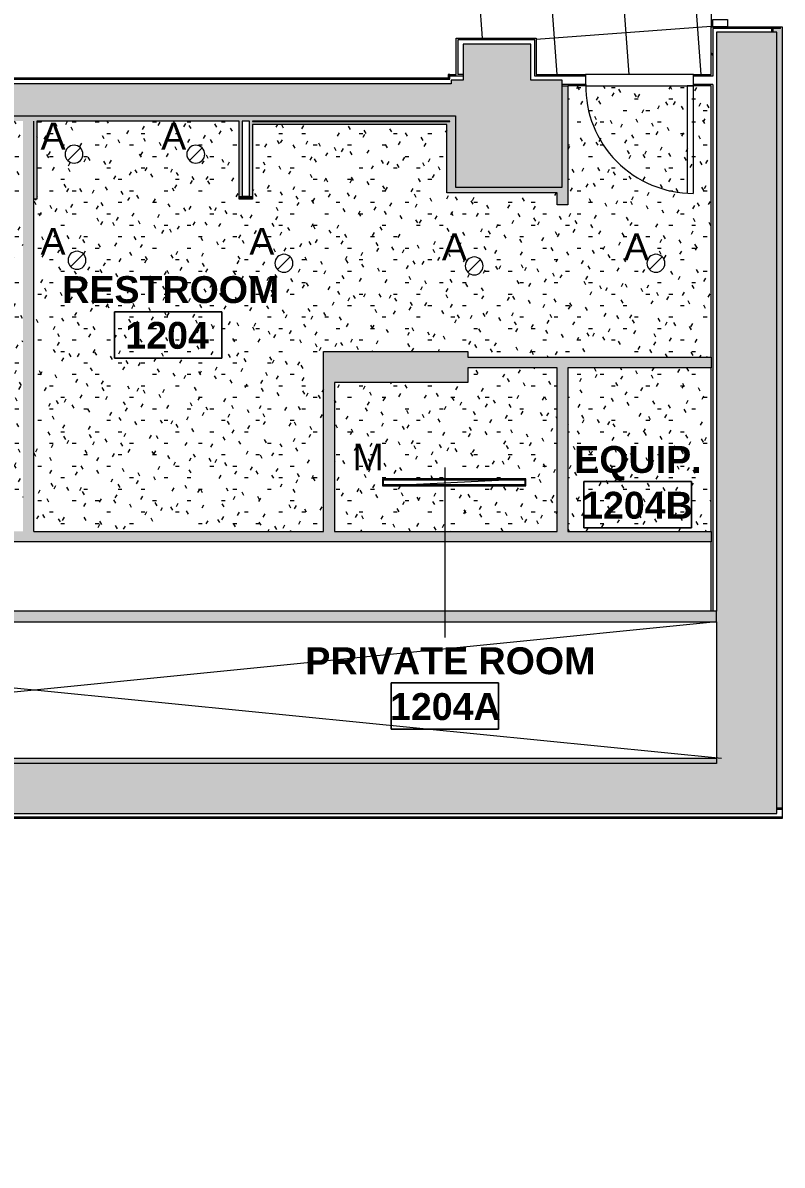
# Model space of a CAD drawing. Header units: inches. Extents: x -329 to 986, y -79 to 1436.
# Drawn here: x 732.3 to 986.4, y 457.2 to 839.6 of the extents above; entities that cross this region are included whole.
import ezdxf

# ---------------------------------------------------------------- set-up
doc = ezdxf.new("R2010")
doc.units = ezdxf.units.IN
doc.header["$LTSCALE"] = 48
doc.header["$MEASUREMENT"] = 0
for name, color, linetype, lineweight in [('A-AREA-IDEN', 1, 'Continuous', 9), ('A-CLNG', 214, 'Continuous', 13), ('A-CLNG-PATT', 214, 'Continuous', 13), ('A-DETL-GENF', 247, 'Continuous', 9), ('A-DETL-THIN', 8, 'Continuous', 9), ('A-DOOR', 8, 'Continuous', 13), ('A-GLAZ-CWMG', 8, 'Continuous', 9), ('A-WALL', 8, 'Continuous', 13), ('A-WALL-PATT', 8, 'Continuous', 13), ('E-LITE-EQPM', 4, 'Continuous', 9), ('E-LITE-EQPM-IDEN', 4, 'Continuous', 9), ('I-WALL', 8, 'Continuous', 13)]:
    doc.layers.add(name, color=color, linetype=linetype, lineweight=lineweight)
doc.styles.add('Arial', font='arial.ttf', dxfattribs={"height": 9})
doc.styles.add('Swis721 Lt BT_B', font='', dxfattribs={"height": 9})
doc.styles.get('Swis721 Lt BT_B').set_extended_font_data('Swis721 Lt BT', bold=True)
pattern_1 = [(0, (0, 0), (30.72, 7.68), [1.267, -21.773, 1.267, -21.773, -122.88]), (0, (0, 0), (30.72, 7.68), [-46.08, 1.267, -44.813, 1.267, -21.773, -53.76]), (0, (0, 0), (30.72, 7.68), [-115.2, 1.267, -14.093, 1.267, -37.133]), (120, (11.52, 3.84), (-22.011075, 22.7643), [1.267, -21.773, 1.267, -21.773, -122.88]), (120, (11.52, 3.84), (-22.011075, 22.7643), [-46.08, 1.267, -44.813, 1.267, -21.773, -53.76]), (120, (11.52, 3.84), (-22.011075, 22.7643), [-115.2, 1.267, -14.093, 1.267, -37.133]), (240, (15.36, 19.2), (-8.708925, -30.4443), [1.267, -21.773, 1.267, -21.773, -122.88]), (240, (15.36, 19.2), (-8.708925, -30.4443), [-46.08, 1.267, -44.813, 1.267, -21.773, -53.76]), (240, (15.36, 19.2), (-8.708925, -30.4443), [-115.2, 1.267, -14.093, 1.267, -37.133])]
pattern_2 = [(0, (0, 0), (15.36, 3.84), [1.267, -10.253, 1.267, -10.253, -61.44]), (0, (0, 0), (15.36, 3.84), [-23.04, 1.267, -21.773, 1.267, -10.253, -26.88]), (0, (0, 0), (15.36, 3.84), [-57.6, 1.267, -6.413, 1.267, -17.933]), (120, (5.76, 1.92), (-11.005538, 11.38215), [1.267, -10.253, 1.267, -10.253, -61.44]), (120, (5.76, 1.92), (-11.005538, 11.38215), [-23.04, 1.267, -21.773, 1.267, -10.253, -26.88]), (120, (5.76, 1.92), (-11.005538, 11.38215), [-57.6, 1.267, -6.413, 1.267, -17.933]), (240, (7.68, 9.6), (-4.354462, -15.22215), [1.267, -10.253, 1.267, -10.253, -61.44]), (240, (7.68, 9.6), (-4.354462, -15.22215), [-23.04, 1.267, -21.773, 1.267, -10.253, -26.88]), (240, (7.68, 9.6), (-4.354462, -15.22215), [-57.6, 1.267, -6.413, 1.267, -17.933])]

# ---------------------------------------------------------------- blocks, each defined once
blk = doc.blocks.new('08 Type A - Single-Flush - 36_ x 84_-8326712-Level 12  RCP')
at = {"layer": 'A-DETL-GENF'}
for p, q in [((16, -1.87), (16, -37.82)), ((18, -1.87), (16, -1.87)), ((18, -1.87), (18, -37.87))]:
    blk.add_line(p, q, dxfattribs=at)
blk.add_arc((18, -1.87), 36, 179.2042, 270, dxfattribs=at)
blk = doc.blocks.new('Rectangular Mullion - 2_5_ x 5_ rectangular-8466817-Level 12  RCP')
at = {"layer": 'A-GLAZ-CWMG'}
for p, q in [((0, 2.5), (-2.5, 2.5)), ((-2.5, 2.5), (-2.5, -2.5)), ((0, -2.5), (0, 2.5)), ((-2.5, -2.5), (0, -2.5))]:
    blk.add_line(p, q, dxfattribs=at)
blk = doc.blocks.new('L-Recessed Circular - Downlight - 6_-8160810-Level 12  RCP')
at = {"layer": 'E-LITE-EQPM'}
for q in [(-2.12, -2.12), (2.12, 2.12)]:
    blk.add_line((0, 0), q, dxfattribs=at)
for start, end in [(360, 180), (180, 360)]:
    blk.add_arc((0, 0), 3, start, end, dxfattribs=at)
blk = doc.blocks.new('Recessed_Cooper_NeoRay_Straight_Narrow_22DR1 - Recessed_Cooper_NeoRay_Straight_Narrow_22DR-8140042-Level 12  RCP')
at = {"layer": 'E-LITE-EQPM'}
for p, q in [((1.19, 24), (-1.19, -24)), ((-1.19, -24), (-1.19, 24)), ((-1.19, 24), (1.19, 24)), ((-1.19, 23.75), (-0.84, 23.75)), ((-1.19, 23.75), (-1.19, -23.75)), ((-0.84, 23.75), (0.84, 23.75)), ((-0.84, 23.75), (-0.84, -23.75)), ((-0.84, -23.75), (-0.84, 23.75)), ((0.84, -23.75), (0.84, 23.75)), ((0.84, 23.75), (1.19, 23.75)), ((0.84, 23.75), (0.84, -23.75)), ((1.19, 24), (1.19, -24)), ((1.19, 23.75), (1.19, -23.75)), ((-0.84, -23.75), (-1.19, -23.75)), ((1.19, -24), (-1.19, -24)), ((0.84, -23.75), (-0.84, -23.75)), ((1.19, -23.75), (0.84, -23.75))]:
    blk.add_line(p, q, dxfattribs=at)
blk = doc.blocks.new('Room Tag - Room Name and Number-3379422-Level 12  RCP')
at = {"layer": 'A-AREA-IDEN'}
for p, q in [((-0.1881, -0.1636), (-0.1881, -0.0018)), ((-0.1881, -0.0018), (0.1869, -0.0018)), ((0.1869, -0.0018), (-0.1881, -0.0018)), ((-0.1881, -0.0018), (-0.1881, -0.1636)), ((0.1869, -0.0018), (0.1869, -0.1636)), ((0.1869, -0.1636), (0.1869, -0.0018)), ((0.1869, -0.1636), (-0.1881, -0.1636)), ((-0.1881, -0.1636), (0.1869, -0.1636))]:
    blk.add_line(p, q, dxfattribs=at)

msp = doc.modelspace()

# ---------------------------------------------------------------- hatches: boundary and pattern name
at = {"layer": 'A-CLNG-PATT'}
h = msp.add_hatch(dxfattribs=at)
h.set_pattern_fill('FP1_19', color=256, style=0, pattern_type=2)
h.set_pattern_definition(pattern_2)
h.paths.add_polyline_path([(735.89, 669.35), (832.89, 669.35), (832.89, 729.6), (881.14, 729.6), (881.14, 727.65), (962.64, 727.65), (962.64, 818.48), (914.64, 818.48), (914.64, 778.66), (911.14, 778.66), (911.14, 782.73), (874.14, 782.73), (874.14, 805.6), (809.14, 805.6), (809.14, 780.6), (804.64, 780.6), (804.64, 806.68), (736.89, 806.65), (736.89, 780.6), (735.89, 780.6), (735.89, 671.97)], flags=0)
h.paths.add_polyline_path([(883.33, 755.21), (882.55, 755.32), (881.83, 755.62), (881.21, 756.09), (880.73, 756.71), (880.43, 757.44), (880.33, 758.21), (880.43, 758.99), (880.73, 759.71), (881.21, 760.34), (881.83, 760.81), (882.55, 761.11), (883.33, 761.21), (884.1, 761.11), (884.83, 760.81), (885.45, 760.34), (885.93, 759.71), (886.23, 758.99), (886.33, 758.21), (886.23, 757.44), (885.93, 756.71), (885.45, 756.09), (884.83, 755.62), (884.1, 755.32)], flags=0)
h.paths.add_polyline_path([(944.14, 756.1), (943.36, 756.2), (942.64, 756.5), (942.02, 756.98), (941.54, 757.6), (941.24, 758.33), (941.14, 759.1), (941.24, 759.88), (941.54, 760.6), (942.02, 761.22), (942.64, 761.7), (943.36, 762), (944.14, 762.1), (944.92, 762), (945.64, 761.7), (946.26, 761.22), (946.74, 760.6), (947.04, 759.88), (947.14, 759.1), (947.04, 758.33), (946.74, 757.6), (946.26, 756.98), (945.64, 756.5), (944.92, 756.2)], flags=0)
h.paths.add_polyline_path([(819.64, 756.1), (818.86, 756.2), (818.14, 756.5), (817.52, 756.98), (817.04, 757.6), (816.74, 758.33), (816.64, 759.1), (816.74, 759.88), (817.04, 760.6), (817.52, 761.22), (818.14, 761.7), (818.86, 762), (819.64, 762.1), (820.42, 762), (821.14, 761.7), (821.76, 761.22), (822.24, 760.6), (822.54, 759.88), (822.64, 759.1), (822.54, 758.33), (822.24, 757.6), (821.76, 756.98), (821.14, 756.5), (820.42, 756.2)], flags=0)
h.paths.add_polyline_path([(750.39, 757.1), (749.61, 757.2), (748.89, 757.5), (748.27, 757.98), (747.79, 758.6), (747.49, 759.33), (747.39, 760.1), (747.49, 760.88), (747.79, 761.6), (748.27, 762.22), (748.89, 762.7), (749.61, 763), (750.39, 763.1), (751.17, 763), (751.89, 762.7), (752.51, 762.22), (752.99, 761.6), (753.29, 760.88), (753.39, 760.1), (753.29, 759.33), (752.99, 758.6), (752.51, 757.98), (751.89, 757.5), (751.17, 757.2)], flags=0)
h.paths.add_polyline_path([(790.14, 792.61), (789.36, 792.71), (788.64, 793.01), (788.02, 793.49), (787.54, 794.11), (787.24, 794.83), (787.14, 795.61), (787.24, 796.39), (787.54, 797.11), (788.02, 797.73), (788.64, 798.21), (789.36, 798.51), (790.14, 798.61), (790.92, 798.51), (791.64, 798.21), (792.26, 797.73), (792.74, 797.11), (793.04, 796.39), (793.14, 795.61), (793.04, 794.83), (792.74, 794.11), (792.26, 793.49), (791.64, 793.01), (790.92, 792.71)], flags=0)
h.paths.add_polyline_path([(749.39, 792.61), (748.61, 792.71), (747.89, 793.01), (747.27, 793.49), (746.79, 794.11), (746.49, 794.83), (746.39, 795.61), (746.49, 796.39), (746.79, 797.11), (747.27, 797.73), (747.89, 798.21), (748.61, 798.51), (749.39, 798.61), (750.17, 798.51), (750.89, 798.21), (751.51, 797.73), (751.99, 797.11), (752.29, 796.39), (752.39, 795.61), (752.29, 794.83), (751.99, 794.11), (751.51, 793.49), (750.89, 793.01), (750.17, 792.71)], flags=0)
h = msp.add_hatch(dxfattribs=at)
h.set_pattern_fill('FP1_19', color=256, style=0, pattern_type=2)
h.set_pattern_definition(pattern_2)
h.paths.add_polyline_path([(632.64, 669.35), (732.27, 669.35), (732.27, 780.6), (731.27, 780.6), (731.27, 806.68), (665.02, 806.68), (665.02, 781.1), (660.52, 781.1), (660.52, 806.68), (595.64, 806.68), (595.64, 769.85), (589.64, 769.85), (589.64, 782.73), (559.64, 782.73), (559.64, 775.85), (556.14, 775.85), (556.14, 817.36), (508.14, 817.36), (508.14, 727.6), (559.64, 727.6), (559.64, 722.79), (589.64, 722.79), (589.64, 729.6), (632.64, 729.6), (632.64, 670.95)], flags=0)
h.paths.add_polyline_path([(714.77, 757.1), (713.99, 757.2), (713.27, 757.5), (712.64, 757.98), (712.17, 758.6), (711.87, 759.33), (711.77, 760.1), (711.87, 760.88), (712.17, 761.6), (712.64, 762.22), (713.27, 762.7), (713.99, 763), (714.77, 763.1), (715.54, 763), (716.27, 762.7), (716.89, 762.22), (717.36, 761.6), (717.66, 760.88), (717.77, 760.1), (717.66, 759.33), (717.36, 758.6), (716.89, 757.98), (716.27, 757.5), (715.54, 757.2)], flags=0)
h.paths.add_polyline_path([(651.02, 757.1), (650.24, 757.2), (649.52, 757.5), (648.89, 757.98), (648.42, 758.6), (648.12, 759.33), (648.02, 760.1), (648.12, 760.88), (648.42, 761.6), (648.89, 762.22), (649.52, 762.7), (650.24, 763), (651.02, 763.1), (651.79, 763), (652.52, 762.7), (653.14, 762.22), (653.61, 761.6), (653.91, 760.88), (654.02, 760.1), (653.91, 759.33), (653.61, 758.6), (653.14, 757.98), (652.52, 757.5), (651.79, 757.2)], flags=0)
h.paths.add_polyline_path([(592.64, 757.1), (591.86, 757.2), (591.14, 757.5), (590.52, 757.98), (590.04, 758.6), (589.74, 759.33), (589.64, 760.1), (589.74, 760.88), (590.04, 761.6), (590.52, 762.22), (591.14, 762.7), (591.86, 763), (592.64, 763.1), (593.42, 763), (594.14, 762.7), (594.76, 762.22), (595.24, 761.6), (595.54, 760.88), (595.64, 760.1), (595.54, 759.33), (595.24, 758.6), (594.76, 757.98), (594.14, 757.5), (593.42, 757.2)], flags=0)
h.paths.add_polyline_path([(525.39, 757.21), (524.61, 757.32), (523.89, 757.62), (523.27, 758.09), (522.79, 758.71), (522.49, 759.44), (522.39, 760.21), (522.49, 760.99), (522.79, 761.71), (523.27, 762.34), (523.89, 762.81), (524.61, 763.11), (525.39, 763.21), (526.17, 763.11), (526.89, 762.81), (527.51, 762.34), (527.99, 761.71), (528.29, 760.99), (528.39, 760.21), (528.29, 759.44), (527.99, 758.71), (527.51, 758.09), (526.89, 757.62), (526.17, 757.32)], flags=0)
h.paths.add_polyline_path([(679.52, 792.1), (678.74, 792.2), (678.02, 792.5), (677.39, 792.98), (676.92, 793.6), (676.62, 794.32), (676.52, 795.1), (676.62, 795.87), (676.92, 796.6), (677.39, 797.22), (678.02, 797.69), (678.74, 797.99), (679.52, 798.1), (680.29, 797.99), (681.02, 797.69), (681.64, 797.22), (682.11, 796.6), (682.41, 795.87), (682.52, 795.1), (682.41, 794.32), (682.11, 793.6), (681.64, 792.98), (681.02, 792.5), (680.29, 792.2)], flags=0)
h.paths.add_polyline_path([(715.77, 792.1), (714.99, 792.2), (714.27, 792.5), (713.64, 792.98), (713.17, 793.6), (712.87, 794.32), (712.77, 795.1), (712.87, 795.87), (713.17, 796.6), (713.64, 797.22), (714.27, 797.69), (714.99, 797.99), (715.77, 798.1), (716.54, 797.99), (717.27, 797.69), (717.89, 797.22), (718.36, 796.6), (718.66, 795.87), (718.77, 795.1), (718.66, 794.32), (718.36, 793.6), (717.89, 792.98), (717.27, 792.5), (716.54, 792.2)], flags=0)
h = msp.add_hatch(dxfattribs=at)
h.set_pattern_fill('FP1_19', color=256, style=0, pattern_type=2)
h.set_pattern_definition(pattern_2)
h.paths.add_polyline_path([(911.14, 669.35), (911.14, 724.14), (881.14, 724.14), (881.14, 719.22), (836.52, 719.22), (836.52, 669.35), (878.58, 669.35)], flags=0)
h.paths.add_polyline_path([(852.58, 684.61), (852.58, 686.98), (900.58, 686.98), (900.58, 684.61), (878.58, 684.61)], flags=0)
h = msp.add_hatch(dxfattribs=at)
h.set_pattern_fill('FP1_20', color=256, style=0, pattern_type=2)
h.set_pattern_definition(pattern_2)
h.paths.add_polyline_path([(914.64, 669.35), (962.64, 669.35), (962.64, 724.14), (914.64, 724.14), (914.64, 693.71)], flags=0)
at = {"layer": 'A-DETL-GENF'}
h = msp.add_hatch(color=256, dxfattribs=at)
h.paths.add_polyline_path([(982.64, -77.72), (982.64, -13.14), (735.72, 233.78), (660.14, 233.78), (660.14, 219.53), (734.76, 219.53), (968.39, -14.09), (968.39, -63.34), (738.07, -63.34), (687.39, -12.66), (687.39, -5.72), (673.14, -5.72), (673.14, -18.75), (732.1, -77.72), (878.58, -77.72)], flags=0)
h.paths.add_polyline_path([(984.64, 574.97), (984.64, 836.48), (964.39, 836.48), (964.39, 591.66), (506.39, 591.66), (506.39, 832.6), (486.14, 832.6), (486.14, 574.97), (700.14, 574.97)], flags=0)
h.paths.add_polyline_path([(912.77, 784.61), (912.77, 820.36), (902.33, 820.36), (902.33, 832.42), (879.64, 832.42), (879.64, 820.38), (875.64, 820.38), (875.64, 819.13), (594.64, 819.13), (594.64, 832.42), (571.89, 832.42), (571.89, 819.36), (558.02, 819.36), (558.02, 784.61), (593.77, 784.61), (593.77, 808.46), (877.02, 808.46), (877.02, 784.61), (878.58, 784.61)], flags=0)
h.paths.add_polyline_path([(486.14, 938.1), (508.14, 938.1), (508.14, 1417.55), (607.64, 1417.55), (607.64, 1188.97), (558.14, 1188.97), (558.14, 1174.05), (964.39, 1174.05), (964.39, 938.91), (984.64, 938.91), (984.64, 1193.86), (622.89, 1193.86), (622.89, 1433.6), (486.14, 1433.6), (486.14, 957.44)], flags=0)
h.paths.add_polyline_path([(8.14, 1117.53), (22.64, 1117.53), (22.64, 1191.89), (-219.48, 1434.01), (-288.01, 1434.01), (-288.01, 1182.01), (-228.61, 1122.61), (-176.25, 1122.61), (-176.25, 1138.46), (-224.25, 1138.46), (-274.61, 1190.61), (-274.61, 1419.61), (-225.31, 1419.61), (8.14, 1186.16), (8.14, 1168.42)], flags=0)
msp.add_hatch(color=256, dxfattribs=at).paths.add_polyline_path([(521.69, 639.11), (964.39, 639.11), (964.39, 642.61), (508.14, 642.61), (508.14, 639.11)], flags=0)
at = {"layer": 'A-WALL-PATT'}
h = msp.add_hatch(dxfattribs=at)
h.set_pattern_fill('FP1_1', color=256, style=0, pattern_type=2)
h.set_pattern_definition(pattern_1)
h.paths.add_polyline_path([(963.14, 642.61), (963.14, 818.98), (962.64, 818.98), (962.64, 642.61)], flags=0)
h.paths.add_polyline_path([(962.64, 821.73), (963.14, 821.73), (963.14, 837.73), (962.64, 837.73), (962.64, 822.23)], flags=0)
for points in [[(986.39, 576.72), (986.39, 837.73), (982.89, 837.73), (982.89, 836.48), (984.64, 836.48), (984.64, 576.72)], [(912.77, 784.61), (914.64, 784.61), (914.64, 818.48), (912.77, 818.48), (912.77, 785.55)], [(700.14, 806.68), (875.14, 806.68), (875.14, 808.46), (595.64, 808.46), (595.64, 806.68), (665.02, 806.68)], [(877.02, 786.48), (877.02, 808.46), (875.14, 808.46), (875.14, 786.48)], [(732.27, 669.35), (735.89, 669.35), (735.89, 806.68), (732.27, 806.68), (732.27, 746.46)], [(736.89, 780.6), (736.89, 806.68), (735.89, 806.68), (735.89, 780.6)], [(805.64, 781.6), (805.64, 806.68), (804.64, 806.68), (804.64, 781.6)], [(809.14, 781.6), (809.14, 806.68), (808.14, 806.68), (808.14, 781.6)], [(874.14, 805.6), (874.14, 806.6), (809.14, 806.6), (809.14, 805.6), (856.27, 805.6)], [(874.14, 782.73), (875.14, 782.73), (875.14, 806.6), (874.14, 806.6), (874.14, 799.2)], [(911.14, 782.73), (911.14, 784.61), (877.02, 784.61), (877.02, 786.48), (875.14, 786.48), (875.14, 782.73), (902.33, 782.73)], [(914.64, 778.66), (914.64, 784.61), (911.14, 784.61), (911.14, 778.66)], [(804.64, 780.6), (809.14, 780.6), (809.14, 781.6), (804.64, 781.6)], [(832.89, 669.35), (836.52, 669.35), (836.52, 729.6), (832.89, 729.6)], [(878.58, 719.22), (881.14, 719.22), (881.14, 729.6), (836.52, 729.6), (836.52, 719.22)], [(962.64, 724.14), (962.64, 727.65), (881.14, 727.65), (881.14, 724.14), (923.19, 724.14)], [(914.64, 669.35), (914.64, 724.14), (911.14, 724.14), (911.14, 669.35)], [(789.36, 665.86), (962.64, 665.86), (962.64, 669.35), (559.64, 669.35), (559.64, 665.86), (700.14, 665.86)], [(521.69, 591.66), (964.39, 591.66), (964.39, 593.41), (508.14, 593.41), (508.14, 591.66)]]:
    msp.add_hatch(color=256, dxfattribs=at).paths.add_polyline_path(points, flags=0)
h = msp.add_hatch(dxfattribs=at)
h.set_pattern_fill('FP1_1', color=256, style=0, pattern_type=2)
h.set_pattern_definition(pattern_1)
h.paths.add_polyline_path([(962.64, 821.73), (962.64, 822.23), (956.77, 822.23), (956.77, 821.73)], flags=0)
h.paths.add_polyline_path([(903.58, 821.73), (920.52, 821.73), (920.52, 822.23), (903.58, 822.23)], flags=0)
h.paths.add_polyline_path([(878.58, 821.73), (879.64, 821.73), (879.64, 822.23), (875.14, 822.23), (875.14, 821.73)], flags=0)
h = msp.add_hatch(dxfattribs=at)
h.set_pattern_fill('FP1_1', color=256, style=0, pattern_type=2)
h.set_pattern_definition(pattern_1)
h.paths.add_polyline_path([(956.77, 818.48), (962.64, 818.48), (962.64, 818.98), (956.77, 818.98)], flags=0)
h.paths.add_polyline_path([(912.77, 818.48), (920.52, 818.48), (920.52, 818.98), (912.77, 818.98), (912.77, 818.9)], flags=0)
h = msp.add_hatch(dxfattribs=at)
h.set_pattern_fill('FP1_1', color=256, style=0, pattern_type=2)
h.set_pattern_definition(pattern_1)
h.paths.add_polyline_path([(986.39, 573.22), (986.39, 573.72), (547.39, 573.72), (547.39, 573.22), (700.14, 573.22)], flags=0)
at = {"layer": 'A-WALL-PATT', "lineweight": 9}
h = msp.add_hatch(dxfattribs=at)
h.set_pattern_fill('FP1_1', color=256, style=0, pattern_type=2)
h.set_pattern_definition(pattern_1)
h.paths.add_polyline_path([(986.39, 576.22), (986.39, 576.72), (984.64, 576.72), (984.64, 576.22)], flags=0)

# ---------------------------------------------------------------- linework, layer by layer
at = {"layer": 'A-AREA-IDEN'}
msp.add_line((873.55, 690.74), (873.55, 633.79), dxfattribs=at)
at = {"layer": 'A-CLNG'}
for p, q in [((962.64, 937.16), (962.64, 838.23)), ((886.06, 834.42), (881.13, 905.01)), ((875.14, 822.23), (874.64, 822.23)), ((874.64, 822.23), (874.64, 821.2)), ((900.58, 686.98), (852.58, 686.98)), ((852.58, 686.98), (852.58, 684.61)), ((852.58, 684.61), (900.58, 684.61)), ((900.58, 684.61), (900.58, 686.98))]:
    msp.add_line(p, q, dxfattribs=at)
for centre, start, end in [((749.39, 795.61), 0, 180), ((749.39, 795.61), 180, 0), ((790.14, 795.61), 0, 180), ((790.14, 795.61), 180, 0), ((750.39, 760.1), 0, 180), ((819.64, 759.1), 0, 180), ((883.33, 758.21), 0, 180), ((944.14, 759.1), 0, 180), ((750.39, 760.1), 180, 0), ((819.64, 759.1), 180, 0), ((883.33, 758.21), 180, 0), ((944.14, 759.1), 180, 0)]:
    msp.add_arc(centre, 3, start, end, dxfattribs=at)
at = {"layer": 'A-CLNG-PATT'}
for p, q in [((924.18, 970.6), (935.09, 822.23)), ((948.24, 970.6), (959.15, 822.23)), ((900.63, 963.61), (911.02, 822.23)), ((904.08, 834.11), (962.64, 838.41)), ((886.05, 834.54), (886.06, 834.42))]:
    msp.add_line(p, q, dxfattribs=at)
at = {"layer": 'A-DETL-THIN'}
for p, q in [((984.64, 836.48), (964.39, 836.48)), ((964.39, 836.48), (964.39, 642.61)), ((984.64, 574.97), (984.64, 836.48)), ((902.33, 832.42), (879.64, 832.42)), ((879.64, 832.42), (879.64, 820.38)), ((902.33, 820.36), (902.33, 832.42)), ((875.64, 819.13), (594.64, 819.13)), ((879.64, 820.38), (875.64, 820.38)), ((875.64, 820.38), (875.64, 819.13)), ((912.77, 820.36), (902.33, 820.36)), ((912.77, 784.61), (912.77, 820.36)), ((593.77, 808.46), (877.02, 808.46)), ((877.02, 808.46), (877.02, 784.61)), ((877.02, 784.61), (912.77, 784.61)), ((964.39, 642.61), (508.14, 642.61)), ((964.39, 639.11), (964.39, 642.61)), ((508.14, 639.11), (964.39, 639.11)), ((508.14, 639.11), (966.14, 593.41)), ((964.39, 639.11), (508.14, 593.41)), ((964.39, 639.11), (964.39, 591.66)), ((964.39, 591.66), (506.39, 591.66)), ((486.14, 574.97), (984.64, 574.97))]:
    msp.add_line(p, q, dxfattribs=at)
at = {"layer": 'A-WALL'}
for p, q in [((985.89, 837.73), (963.14, 837.73)), ((963.14, 837.73), (963.14, 821.73)), ((903.58, 833.92), (877.83, 833.92)), ((877.83, 833.92), (877.83, 822.23)), ((903.58, 821.73), (903.58, 833.92)), ((596.64, 820.7), (875.14, 820.7)), ((879.64, 821.73), (875.14, 821.73)), ((875.14, 820.7), (875.14, 821.2)), ((920.52, 821.73), (903.58, 821.73)), ((920.52, 818.98), (912.77, 818.98)), ((963.14, 821.73), (956.77, 821.73)), ((963.14, 818.98), (956.77, 818.98)), ((963.14, 818.98), (963.14, 642.61)), ((986.39, 573.72), (547.39, 573.72)), ((986.39, 576.22), (984.64, 576.22))]:
    msp.add_line(p, q, dxfattribs=at)
at = {"layer": 'I-WALL'}
for p, q in [((962.64, 838.23), (982.89, 838.23)), ((962.64, 822.23), (962.64, 838.23)), ((982.89, 838.23), (986.39, 838.23)), ((982.89, 836.48), (982.89, 837.73)), ((983.39, 836.48), (983.39, 837.73)), ((985.89, 837.73), (985.89, 838.23)), ((986.39, 838.23), (986.39, 576.72)), ((877.33, 834.42), (904.08, 834.42)), ((877.33, 822.23), (877.33, 834.42)), ((904.08, 834.42), (904.08, 822.23)), ((875.14, 822.23), (877.33, 822.23)), ((875.14, 821.2), (875.14, 822.23)), ((879.64, 822.23), (877.83, 822.23)), ((904.08, 822.23), (920.52, 822.23)), ((920.52, 822.23), (920.52, 818.48)), ((956.77, 822.23), (920.52, 822.23)), ((956.77, 822.23), (962.64, 822.23)), ((956.77, 818.48), (956.77, 822.23)), ((594.64, 821.2), (875.14, 821.2)), ((912.77, 818.48), (914.64, 818.48)), ((920.52, 818.48), (914.64, 818.48)), ((914.64, 818.48), (914.64, 778.66)), ((920.52, 818.48), (956.77, 818.48)), ((962.64, 818.48), (956.77, 818.48)), ((962.64, 727.65), (962.64, 818.48)), ((735.89, 669.35), (735.89, 806.68)), ((804.64, 806.68), (736.89, 806.68)), ((736.89, 806.68), (736.89, 780.6)), ((804.64, 780.6), (804.64, 806.68)), ((808.14, 806.68), (805.64, 806.68)), ((805.64, 806.68), (805.64, 781.6)), ((808.14, 781.6), (808.14, 806.68)), ((875.14, 806.68), (809.14, 806.68)), ((809.14, 806.68), (809.14, 806.6)), ((809.14, 806.6), (875.14, 806.6)), ((809.14, 805.6), (809.14, 780.6)), ((874.14, 805.6), (809.14, 805.6)), ((874.14, 782.73), (874.14, 805.6)), ((875.14, 806.6), (875.14, 806.68)), ((736.89, 780.6), (735.89, 780.6)), ((809.14, 780.6), (804.64, 780.6)), ((805.64, 781.6), (808.14, 781.6)), ((911.14, 782.73), (874.14, 782.73)), ((911.14, 778.66), (911.14, 782.73)), ((914.64, 778.66), (911.14, 778.66)), ((832.89, 669.35), (832.89, 729.6)), ((832.89, 729.6), (881.14, 729.6)), ((881.14, 729.6), (881.14, 727.65)), ((881.14, 727.65), (962.64, 727.65)), ((962.64, 727.65), (962.64, 724.14)), ((911.14, 724.14), (881.14, 724.14)), ((881.14, 724.14), (881.14, 719.22)), ((911.14, 669.35), (911.14, 724.14)), ((914.64, 724.14), (914.64, 669.35)), ((962.64, 724.14), (914.64, 724.14)), ((962.64, 669.35), (962.64, 724.14)), ((836.52, 719.22), (836.52, 669.35)), ((881.14, 719.22), (836.52, 719.22)), ((735.89, 669.35), (832.89, 669.35)), ((836.52, 669.35), (911.14, 669.35)), ((914.64, 669.35), (962.64, 669.35)), ((962.64, 669.35), (962.64, 665.86)), ((962.64, 665.86), (559.64, 665.86)), ((962.64, 642.61), (962.64, 665.86)), ((508.14, 593.41), (964.39, 593.41)), ((986.39, 576.72), (984.64, 576.72)), ((986.39, 576.72), (986.39, 573.22)), ((986.39, 573.22), (547.39, 573.22))]:
    msp.add_line(p, q, dxfattribs=at)

# ---------------------------------------------------------------- block references
at = {"layer": 'A-AREA-IDEN', "xscale": 95.99999999999994, "yscale": 95.99999999999994, "zscale": 95.99999999999994}
for p in [(780.97, 743.07), (938.07, 686.21), (873.54, 618.82)]:
    msp.add_blockref('Room Tag - Room Name and Number-3379422-Level 12  RCP', p, dxfattribs=at)
at = {"layer": 'A-DOOR'}
msp.add_blockref('08 Type A - Single-Flush - 36_ x 84_-8326712-Level 12  RCP', (938.64, 820.36), dxfattribs=at)
at = {"layer": 'A-GLAZ-CWMG', "extrusion": (0, 0, -1), "rotation": 270}
msp.add_blockref('Rectangular Mullion - 2_5_ x 5_ rectangular-8466817-Level 12  RCP', (-965.64, 838.23), dxfattribs=at)
at = {"layer": 'E-LITE-EQPM'}
for p in [(749.39, 795.61), (790.14, 795.61), (750.39, 760.1), (819.64, 759.1), (883.33, 758.21), (944.14, 759.1)]:
    msp.add_blockref('L-Recessed Circular - Downlight - 6_-8160810-Level 12  RCP', p, dxfattribs=at)
at = {"layer": 'E-LITE-EQPM', "extrusion": (0, 0, -1), "rotation": 269.9999999999998}
msp.add_blockref('Recessed_Cooper_NeoRay_Straight_Narrow_22DR1 - Recessed_Cooper_NeoRay_Straight_Narrow_22DR-8140042-Level 12  RCP', (-876.58, 685.79), dxfattribs=at)

# ---------------------------------------------------------------- texts
at = {"layer": 'A-AREA-IDEN', "char_height": 9, "attachment_point": 1, "style": 'Swis721 Lt BT_B'}
for s, insert, width in [('RESTROOM', (745.47, 754.79), 85.749), ('1204', (766.56, 739.47), 33.936), ('EQUIP.', (916.82, 697.93), 51.207), ('1204B', (919.43, 682.61), 44.238), ('PRIVATE ROOM', (826.8, 630.54), 113.019), ('1204A', (855.14, 615.22), 43.632)]:
    msp.add_mtext(s, dxfattribs=dict(at, insert=insert, width=width))
at = {"layer": 'E-LITE-EQPM-IDEN', "char_height": 9, "attachment_point": 1, "style": 'Arial'}
for s, insert, width in [('A', (738.19, 806.14), 10.302), ('A', (778.56, 806.14), 10.302), ('A', (738.19, 770.93), 10.302), ('A', (808.06, 770.93), 10.302), ('A', (872.51, 769.08), 10.302), ('A', (933.44, 769.08), 10.302), ('M', (842.58, 698.75), 13.029)]:
    msp.add_mtext(s, dxfattribs=dict(at, insert=insert, width=width))

doc.saveas('drawing.dxf')
